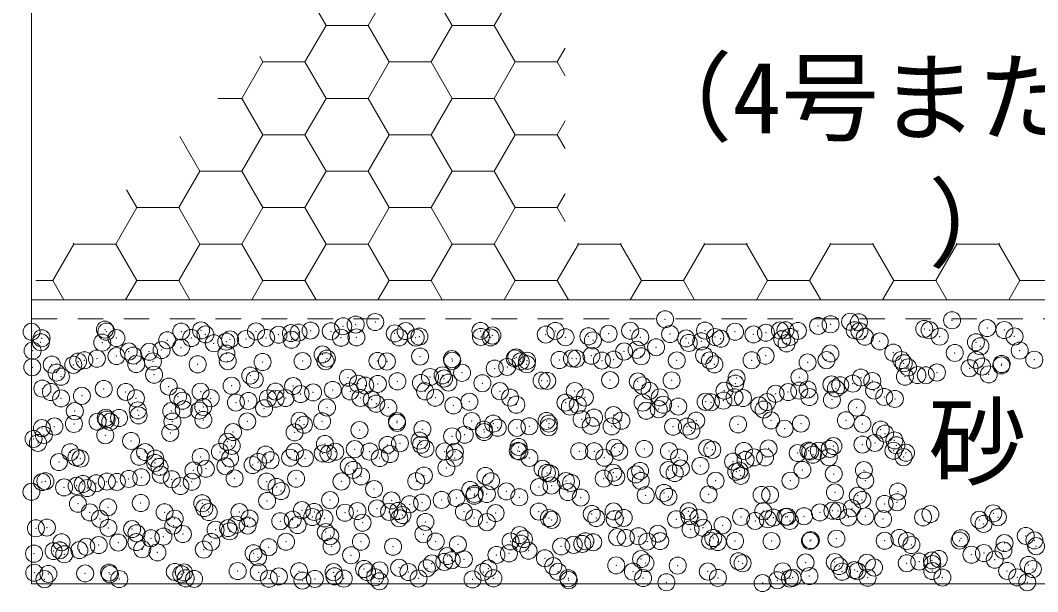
# Model space of a CAD drawing. Units: millimetres at full size; details may follow other scales. Extents: x 40781 to 122968, y -21714 to -2620.
# Drawn here: x 45244 to 45782, y -17851 to -17549 of the extents above; entities that cross this region are included whole.
import ezdxf
from ezdxf.enums import TextEntityAlignment as Align

# ---------------------------------------------------------------- set-up
doc = ezdxf.new("R2010")
doc.units = ezdxf.units.MM
doc.header["$LTSCALE"] = 18
doc.header["$PDMODE"] = 32
doc.header["$PDSIZE"] = 9
doc.linetypes.add('USER2', pattern=[1.35, 0.75, -0.6])
doc.layers.add('0_2', color=7, linetype='Continuous', lineweight=9)
doc.layers.add('ハッチング', color=7, linetype='Continuous', lineweight=5)
doc.styles.add('ＭＳ ゴシック', font='')
doc.styles.get('ＭＳ ゴシック').set_extended_font_data('MS Gothic')

msp = doc.modelspace()

# ---------------------------------------------------------------- linework, layer by layer
at = {"layer": 'ハッチング'}
for p, q in [((45427.9, -17551.85), (45439.01, -17532.6)), ((45472.35, -17551.85), (45461.24, -17532.6)), ((45494.57, -17551.85), (45505.69, -17532.6)), ((45405.67, -17551.85), (45398.84, -17540.02)), ((45394.56, -17571.1), (45405.67, -17551.85)), ((45405.68, -17551.85), (45427.9, -17551.85)), ((45439.01, -17571.1), (45427.9, -17551.85)), ((45461.24, -17571.1), (45472.35, -17551.85)), ((45472.35, -17551.85), (45494.57, -17551.85)), ((45505.69, -17571.1), (45494.57, -17551.85)), ((45527.91, -17571.1), (45532.13, -17563.79)), ((45372.34, -17571.1), (45370.66, -17568.2)), ((45361.22, -17590.35), (45372.34, -17571.1)), ((45372.34, -17571.1), (45394.56, -17571.1)), ((45405.67, -17590.35), (45394.56, -17571.1)), ((45427.9, -17590.35), (45439.01, -17571.1)), ((45439.01, -17571.1), (45461.24, -17571.1)), ((45472.35, -17590.35), (45461.24, -17571.1)), ((45494.57, -17590.35), (45505.69, -17571.1)), ((45505.69, -17571.1), (45527.91, -17571.1)), ((45532.13, -17578.41), (45527.91, -17571.1)), ((45348.52, -17590.35), (45361.22, -17590.35)), ((45372.34, -17609.59), (45361.22, -17590.35)), ((45394.56, -17609.59), (45405.67, -17590.35)), ((45405.68, -17590.35), (45427.9, -17590.35)), ((45439.01, -17609.59), (45427.9, -17590.35)), ((45461.24, -17609.59), (45472.35, -17590.35)), ((45472.35, -17590.35), (45494.57, -17590.35)), ((45505.69, -17609.59), (45494.57, -17590.35)), ((45527.91, -17609.59), (45532.13, -17602.28)), ((45339, -17628.84), (45328.39, -17610.47)), ((45361.22, -17628.84), (45372.34, -17609.59)), ((45372.34, -17609.59), (45394.56, -17609.59)), ((45405.67, -17628.84), (45394.56, -17609.59)), ((45427.9, -17628.84), (45439.01, -17609.59)), ((45439.01, -17609.59), (45461.24, -17609.59)), ((45472.35, -17628.84), (45461.24, -17609.59)), ((45494.57, -17628.84), (45505.69, -17609.59)), ((45505.69, -17609.59), (45527.91, -17609.59)), ((45532.13, -17616.9), (45527.91, -17609.59)), ((45327.89, -17648.09), (45339, -17628.84)), ((45339, -17628.84), (45361.22, -17628.84)), ((45372.34, -17648.09), (45361.22, -17628.84)), ((45394.56, -17648.09), (45405.67, -17628.84)), ((45405.68, -17628.84), (45427.9, -17628.84)), ((45439.01, -17648.09), (45427.9, -17628.84)), ((45461.24, -17648.09), (45472.35, -17628.84)), ((45472.35, -17628.84), (45494.57, -17628.84)), ((45505.69, -17648.09), (45494.57, -17628.84)), ((45305.66, -17648.09), (45300.21, -17638.65)), ((45527.91, -17648.09), (45532.13, -17640.78)), ((45294.55, -17667.34), (45305.66, -17648.09)), ((45305.66, -17648.09), (45327.89, -17648.09)), ((45339, -17667.34), (45327.89, -17648.09)), ((45361.22, -17667.34), (45372.34, -17648.09)), ((45372.34, -17648.09), (45394.56, -17648.09)), ((45405.67, -17667.34), (45394.56, -17648.09)), ((45427.9, -17667.34), (45439.01, -17648.09)), ((45439.01, -17648.09), (45461.24, -17648.09)), ((45472.35, -17667.34), (45461.24, -17648.09)), ((45494.57, -17667.34), (45505.69, -17648.09)), ((45505.69, -17648.09), (45527.91, -17648.09)), ((45532.13, -17655.4), (45527.91, -17648.09)), ((45272.32, -17667.34), (45272.03, -17666.83)), ((45539.02, -17667.34), (45538.78, -17666.92)), ((45561.25, -17667.34), (45561.49, -17666.92)), ((45605.7, -17667.34), (45605.46, -17666.92)), ((45627.92, -17667.34), (45628.17, -17666.92)), ((45672.37, -17667.34), (45672.13, -17666.92)), ((45694.6, -17667.34), (45694.84, -17666.92)), ((45739.05, -17667.34), (45738.81, -17666.92)), ((45761.27, -17667.34), (45761.52, -17666.92)), ((45261.21, -17686.58), (45272.32, -17667.34)), ((45272.32, -17667.34), (45294.55, -17667.34)), ((45305.66, -17686.58), (45294.55, -17667.34)), ((45327.89, -17686.58), (45339, -17667.34)), ((45339, -17667.34), (45361.22, -17667.34)), ((45372.34, -17686.58), (45361.22, -17667.34)), ((45394.56, -17686.58), (45405.67, -17667.34)), ((45405.68, -17667.34), (45427.9, -17667.34)), ((45439.01, -17686.58), (45427.9, -17667.34)), ((45461.24, -17686.58), (45472.35, -17667.34)), ((45472.35, -17667.34), (45494.57, -17667.34)), ((45505.69, -17686.58), (45494.57, -17667.34)), ((45527.91, -17686.58), (45539.02, -17667.34)), ((45539.03, -17667.34), (45561.25, -17667.34)), ((45572.36, -17686.58), (45561.25, -17667.34)), ((45594.59, -17686.58), (45605.7, -17667.34)), ((45605.7, -17667.34), (45627.93, -17667.34)), ((45639.04, -17686.58), (45627.92, -17667.34)), ((45661.26, -17686.58), (45672.37, -17667.34)), ((45672.38, -17667.34), (45694.6, -17667.34)), ((45705.71, -17686.58), (45694.6, -17667.34)), ((45727.94, -17686.58), (45739.05, -17667.34)), ((45739.05, -17667.34), (45761.28, -17667.34)), ((45772.39, -17686.58), (45761.27, -17667.34)), ((45252.28, -17686.58), (45261.21, -17686.58)), ((45267.1, -17696.78), (45261.21, -17686.58)), ((45299.77, -17696.78), (45305.66, -17686.58)), ((45305.66, -17686.58), (45327.89, -17686.58)), ((45333.78, -17696.78), (45327.89, -17686.58)), ((45366.45, -17696.78), (45372.34, -17686.58)), ((45372.34, -17686.58), (45394.56, -17686.58)), ((45400.45, -17696.78), (45394.56, -17686.58)), ((45433.12, -17696.78), (45439.01, -17686.58)), ((45439.01, -17686.58), (45461.24, -17686.58)), ((45467.13, -17696.78), (45461.24, -17686.58)), ((45499.8, -17696.78), (45505.69, -17686.58)), ((45505.69, -17686.58), (45527.91, -17686.58)), ((45533.8, -17696.78), (45527.91, -17686.58)), ((45566.47, -17696.78), (45572.36, -17686.58)), ((45572.36, -17686.58), (45594.59, -17686.58)), ((45600.48, -17696.78), (45594.59, -17686.58)), ((45633.15, -17696.78), (45639.04, -17686.58)), ((45639.04, -17686.58), (45661.26, -17686.58)), ((45667.15, -17696.78), (45661.26, -17686.58)), ((45699.82, -17696.78), (45705.71, -17686.58)), ((45705.71, -17686.58), (45727.94, -17686.58)), ((45733.83, -17696.78), (45727.94, -17686.58)), ((45766.5, -17696.78), (45772.39, -17686.58)), ((45772.39, -17686.58), (45794.61, -17686.58))]:
    msp.add_line(p, q, dxfattribs=at)
at = {"layer": 'ハッチング', "linetype": 'USER2', "lineweight": 9}
msp.add_lwpolyline([(45949.95, -16396.78), (46259.95, -16396.78), (46259.95, -17706.78), (45239.95, -17706.78), (45239.95, -16396.78), (45549.95, -16396.78)], dxfattribs=at)
at = {"layer": 'ハッチング', "lineweight": 20}
msp.add_lwpolyline([(45549.95, -16406.78), (45249.95, -16406.78), (45249.95, -17696.78), (46249.95, -17696.78), (46249.95, -16406.78), (45949.95, -16406.78)], dxfattribs=at)
msp.add_lwpolyline([(45249.95, -17846.78), (46249.95, -17846.78), (46249.95, -17696.78), (45249.95, -17696.78)], close=True, dxfattribs=at)
at = {"layer": 'ハッチング'}
for p in [(45431.67, -17708.53), (45584.9, -17707.08), (45682.68, -17708.37), (45687.29, -17708.64), (45736.52, -17707.62), (45250.03, -17713.7), (45288.79, -17712.53), (45289.58, -17713.63), (45329.13, -17713.56), (45339.61, -17712.97), (45368.67, -17713.49), (45387.16, -17714.39), (45391.18, -17714.09), (45397.48, -17713.03), (45408.22, -17713.42), (45414.73, -17710.76), (45421.34, -17709.89), (45442, -17714.53), (45447.77, -17713.34), (45487.32, -17713.27), (45526.87, -17713.2), (45566.42, -17713.13), (45605.97, -17713.06), (45621.83, -17713.66), (45638.17, -17714.23), (45645.52, -17712.99), (45648.49, -17712.87), (45655.08, -17713.24), (45665.74, -17710.6), (45672.35, -17709.73), (45685.07, -17712.91), (45687.56, -17713.39), (45721.86, -17712.16), (45724.62, -17712.84), (45755.11, -17711.73), (45764.17, -17712.77), (45254.95, -17719.25), (45255.38, -17717.12), (45287.43, -17719.41), (45294.93, -17717.04), (45321.73, -17718.17), (45334.48, -17716.97), (45341.95, -17715.11), (45346.36, -17719.76), (45352.97, -17718.89), (45354.98, -17717.75), (45363.3, -17717.53), (45374.03, -17716.9), (45380.55, -17715.26), (45387.47, -17717.91), (45413.58, -17716.83), (45421.77, -17716.67), (45444.34, -17716.67), (45453.13, -17716.76), (45455.01, -17716.25), (45487.5, -17716.4), (45492.68, -17716.68), (45493.57, -17715.65), (45521.8, -17715.17), (45532.23, -17716.61), (45544.38, -17716.09), (45546.73, -17718.23), (45555.04, -17714.74), (45571.78, -17716.54), (45587.53, -17714.9), (45595.95, -17717.21), (45597.37, -17719.6), (45603.98, -17718.73), (45611.33, -17716.47), (45614.31, -17717.37), (45631.56, -17715.1), (45646.77, -17717.64), (45649.11, -17719.79), (45650.88, -17716.4), (45690.43, -17716.33), (45698.34, -17718.77), (45729.98, -17716.25), (45749.16, -17719.2), (45769.53, -17716.18), (45250.62, -17723.68), (45301.43, -17724.11), (45312.18, -17724.26), (45318.79, -17723.39), (45329.11, -17722.03), (45353, -17725.24), (45563.19, -17724.1), (45569.8, -17723.23), (45580.12, -17721.87), (45672.25, -17725.15), (45705.49, -17724.72), (45737.98, -17724.88), (45751.5, -17721.35), (45772.28, -17723.64), (45274.66, -17729.4), (45277.99, -17728.76), (45284.6, -17727.89), (45294.93, -17726.54), (45303.78, -17726.26), (45314.21, -17729.33), (45353.76, -17729.25), (45372.15, -17729.66), (45393.31, -17729.18), (45403.82, -17725.67), (45405.39, -17729.23), (45406.16, -17727.82), (45432.86, -17729.11), (45437.88, -17729.39), (45455.39, -17726.8), (45472.18, -17728.15), (45472.41, -17729.04), (45505.43, -17727.73), (45506.21, -17727.23), (45508.55, -17729.38), (45511.96, -17728.97), (45529, -17728.6), (45535.61, -17727.73), (45537.91, -17727.89), (45545.93, -17726.37), (45551.51, -17728.9), (45557.77, -17728.35), (45572.22, -17726.65), (45591.06, -17728.82), (45605.46, -17726.23), (45608.59, -17728.79), (45630.61, -17728.75), (45637.95, -17726.38), (45660.16, -17729.91), (45670.16, -17728.68), (45709.71, -17728.61), (45710.98, -17730.35), (45749.26, -17728.54), (45780.01, -17728.44), (45250.42, -17732.4), (45260.74, -17731.04), (45263.26, -17735.26), (45272.12, -17731.16), (45305.36, -17730.74), (45337.85, -17730.89), (45477.56, -17735.37), (45494.81, -17733.1), (45501.42, -17732.23), (45511.75, -17730.87), (45610.93, -17730.94), (45713.32, -17732.5), (45728.57, -17735.21), (45745.82, -17732.94), (45752.43, -17732.07), (45762.55, -17731.47), (45762.76, -17730.71), (45265.6, -17737.4), (45314.82, -17736.38), (45365.64, -17736.82), (45367.98, -17738.96), (45417.21, -17737.94), (45422.57, -17741.14), (45433.05, -17741.23), (45443.38, -17739.87), (45455.81, -17740.72), (45460.63, -17737.6), (45467.24, -17736.73), (45468.03, -17738.38), (45470.37, -17740.52), (45488.3, -17740.87), (45519.6, -17739.5), (45522.6, -17739.64), (45555.84, -17739.21), (45570.41, -17739.94), (45588.33, -17739.37), (45621.98, -17741.06), (45622.63, -17738.13), (45655.88, -17737.71), (45684.06, -17741.07), (45688.36, -17737.86), (45694.39, -17739.71), (45711.64, -17737.44), (45718.25, -17736.57), (45722.66, -17736.63), (45755.91, -17736.2), (45255.75, -17743.72), (45260.28, -17745.51), (45288.23, -17743.88), (45299.83, -17745.43), (45322.53, -17742.64), (45339.38, -17745.36), (45355.78, -17742.22), (45378.93, -17745.29), (45388.27, -17742.38), (45392.26, -17746.6), (45398.87, -17745.73), (45409.19, -17744.37), (45418.48, -17745.22), (45426.44, -17742.1), (45458.03, -17745.15), (45497.58, -17745.07), (45537.13, -17745), (45572.76, -17742.08), (45576.68, -17744.93), (45616.23, -17744.86), (45643.27, -17746.44), (45649.88, -17745.57), (45655.78, -17744.79), (45660.2, -17744.21), (45672.8, -17741.5), (45675.14, -17743.64), (45677.45, -17741.94), (45695.33, -17744.72), (45265.64, -17748.92), (45276.65, -17747.53), (45305.19, -17748.85), (45327.47, -17747.97), (45329.81, -17750.11), (45344.74, -17748.77), (45358.07, -17751.1), (45364.68, -17750.23), (45375.01, -17748.87), (45379.03, -17749.09), (45384.29, -17748.7), (45423.84, -17748.63), (45429.85, -17749.52), (45432.19, -17751.67), (45463.39, -17748.56), (45481.42, -17750.65), (45502.94, -17748.49), (45532.24, -17751.08), (45542.49, -17748.41), (45573.02, -17751.12), (45582.04, -17748.34), (45606.26, -17750.7), (45609.08, -17750.94), (45615.69, -17750.07), (45621.59, -17748.27), (45626.02, -17748.71), (45638.75, -17750.85), (45661.13, -17748.2), (45673.05, -17749.62), (45700.68, -17748.13), (45706.29, -17749.19), (45272.92, -17755.63), (45306.16, -17755.21), (45323.89, -17755.6), (45330.5, -17754.73), (45338.65, -17755.36), (45340.82, -17753.38), (45372.95, -17754.13), (45406.19, -17753.7), (45438.68, -17753.86), (45472.98, -17752.62), (45506.23, -17752.2), (45534.58, -17753.23), (45538.71, -17752.36), (45574.89, -17755.44), (45581.5, -17754.57), (45583.8, -17752.21), (45591.83, -17753.21), (45634.62, -17752.64), (45636.96, -17754.79), (45686.19, -17753.77), (45272.45, -17762.38), (45284.92, -17761.2), (45289.29, -17759.11), (45289.7, -17760.11), (45291.63, -17761.26), (45296.31, -17759.24), (45306.64, -17757.88), (45324.47, -17761.13), (45340.85, -17760.23), (45364.02, -17761.06), (45391.67, -17760.67), (45394.01, -17762.82), (45403.57, -17760.98), (45443.12, -17760.91), (45443.24, -17761.79), (45482.67, -17760.84), (45494.06, -17762.23), (45522.22, -17760.77), (45523.46, -17762.21), (45540.71, -17759.94), (45547.32, -17759.07), (45557.64, -17757.71), (45561.77, -17760.7), (45601.32, -17760.63), (45623.43, -17762.6), (45640.86, -17760.55), (45656.68, -17762.18), (45680.41, -17760.48), (45689.16, -17762.34), (45255.52, -17764.61), (45256.55, -17768.2), (45262.13, -17763.74), (45323.33, -17767.12), (45356.58, -17766.69), (45389.07, -17766.85), (45423.37, -17765.61), (45456.61, -17765.19), (45478.95, -17768.07), (45489.1, -17765.34), (45489.27, -17766.71), (45496.4, -17764.38), (45506.52, -17764.44), (45513.13, -17763.57), (45523.4, -17764.11), (45545.63, -17763.35), (45556.64, -17763.68), (45589.13, -17763.84), (45596.45, -17763.79), (45598.79, -17765.94), (45648.01, -17764.91), (45698.83, -17765.35), (45701.17, -17767.49), (45251.11, -17770.26), (45253.45, -17772.4), (45289.03, -17768.35), (45302.68, -17771.38), (45353.5, -17771.82), (45405.06, -17772.94), (45438.15, -17773.44), (45444.76, -17772.57), (45455.09, -17771.21), (45455.88, -17773.38), (45472.34, -17768.94), (45689.16, -17773.28), (45695.77, -17772.41), (45706.1, -17771.05), (45707.09, -17773.66), (45270.54, -17777.31), (45310.09, -17777.24), (45349.64, -17777.16), (45355.84, -17773.96), (45373.75, -17778.6), (45389.19, -17777.09), (45403.97, -17777.94), (45406.99, -17778.17), (45410.58, -17777.07), (45420.9, -17775.71), (45428.74, -17777.02), (45439.48, -17778.33), (45458.22, -17775.52), (45468.29, -17776.95), (45473.78, -17777.09), (45507.03, -17776.67), (45507.45, -17774.5), (45507.84, -17776.88), (45539.51, -17776.83), (45547.39, -17776.8), (45558.27, -17774.94), (45560.61, -17777.08), (45573.82, -17775.59), (45586.94, -17776.73), (45607.06, -17775.17), (45609.83, -17776.06), (45626.49, -17776.66), (45639.55, -17775.32), (45654.97, -17777.78), (45660.65, -17776.5), (45661.59, -17776.91), (45662.99, -17778.64), (45666.04, -17776.59), (45671.91, -17775.55), (45673.85, -17774.09), (45705.59, -17776.52), (45712.22, -17777.62), (45264.5, -17782.53), (45273.72, -17780.1), (45275.9, -17780.72), (45306.96, -17779.68), (45315.32, -17782.96), (45315.44, -17780.65), (45339.45, -17779.83), (45354.99, -17780.58), (45366.89, -17784.09), (45369.78, -17782.44), (45376.39, -17781.57), (45386.72, -17780.22), (45394.54, -17780.5), (45434.09, -17780.43), (45473.64, -17780.36), (45513.19, -17780.29), (45552.74, -17780.22), (45592.29, -17780.14), (45620.79, -17782.28), (45627.4, -17781.41), (45631.84, -17780.07), (45637.72, -17780.05), (45671.39, -17780), (45710.94, -17779.93), (45317.66, -17785.11), (45318.35, -17789.22), (45335.6, -17786.95), (45342.21, -17786.08), (45352.53, -17784.72), (45417.7, -17784.52), (45420.04, -17786.67), (45457.41, -17789.66), (45469.27, -17785.65), (45489.9, -17789.81), (45520.09, -17786.08), (45522.43, -17788.23), (45524.2, -17788.58), (45557.44, -17788.15), (45569.35, -17789.05), (45571.66, -17787.21), (45586.6, -17786.78), (45589.93, -17788.31), (45593.21, -17785.91), (45603.54, -17784.55), (45622.48, -17787.64), (45624.23, -17787.07), (45624.82, -17789.79), (45657.48, -17786.65), (45674.04, -17788.77), (45689.96, -17786.81), (45255.63, -17793.07), (45257.35, -17792.67), (45273.84, -17795.08), (45277.14, -17794.11), (45284.16, -17793.72), (45289.83, -17792.82), (45295.18, -17793), (45301.41, -17791.45), (45308.02, -17790.58), (45324.13, -17791.59), (45334.72, -17792.93), (45357.38, -17791.16), (45374.27, -17792.86), (45389.87, -17791.32), (45413.82, -17792.79), (45424.17, -17790.08), (45453.37, -17792.71), (45492.92, -17792.64), (45524.84, -17794.91), (45532.47, -17792.57), (45535.17, -17793.55), (45552.42, -17791.28), (45559.03, -17790.41), (45572.02, -17792.5), (45611.57, -17792.43), (45651.12, -17792.36), (45690.67, -17792.28), (45249.97, -17798.22), (45267.22, -17795.95), (45279.48, -17796.26), (45328.71, -17795.23), (45379.53, -17795.67), (45381.87, -17797.82), (45431.09, -17796.79), (45481.91, -17797.23), (45484.05, -17800.28), (45484.25, -17799.37), (45490.66, -17799.41), (45500.98, -17798.05), (45518.23, -17795.78), (45533.48, -17798.35), (45574.62, -17800.06), (45584.3, -17798.79), (45607.86, -17799.64), (45635.87, -17799.91), (45640.35, -17799.79), (45674.65, -17798.56), (45686.68, -17800.35), (45707.89, -17798.13), (45274.52, -17804.57), (45307.76, -17804.15), (45340.25, -17804.31), (45374.55, -17803.07), (45407.79, -17802.65), (45440.28, -17802.8), (45449.86, -17804.78), (45456.47, -17803.91), (45466.8, -17802.55), (45474.58, -17801.57), (45507.83, -17801.14), (45540.31, -17801.3), (45586.64, -17800.93), (45689.02, -17802.49), (45700.87, -17804.62), (45707.48, -17803.75), (45280.8, -17809.11), (45290.53, -17806.38), (45320.35, -17809.04), (45341.35, -17806.82), (45343.69, -17808.96), (45359.9, -17808.97), (45392.92, -17807.94), (45399.45, -17808.89), (45415.68, -17809.28), (45422.29, -17808.41), (45432.61, -17807.06), (45439, -17808.82), (45443.73, -17808.38), (45446.07, -17810.52), (45478.54, -17808.75), (45495.3, -17809.5), (45518.09, -17808.68), (45546.12, -17809.94), (45557.64, -17808.61), (45597.19, -17808.54), (45597.69, -17811.06), (45636.74, -17808.46), (45658.28, -17811.12), (45666.68, -17809.12), (45673.29, -17808.25), (45676.29, -17808.39), (45683.62, -17806.89), (45690.76, -17811.28), (45725.06, -17810.04), (45758.31, -17809.62), (45286.15, -17812.52), (45324.93, -17816.06), (45325.7, -17812.45), (45358.18, -17815.63), (45364.24, -17816.06), (45365.25, -17812.38), (45381.49, -17813.79), (45388.1, -17812.92), (45390.67, -17815.79), (45398.43, -17811.56), (45404.8, -17812.31), (45424.97, -17814.55), (45444.35, -17812.23), (45458.21, -17814.13), (45483.9, -17812.16), (45490.7, -17814.28), (45523.45, -17812.09), (45525, -17813.05), (45548.46, -17812.08), (45558.24, -17812.62), (45563, -17812.02), (45590.73, -17812.78), (45602.55, -17811.95), (45615.25, -17815.89), (45625.03, -17811.54), (45632.5, -17813.62), (45639.11, -17812.75), (45642.1, -17811.88), (45648.51, -17811.49), (45649.43, -17811.39), (45650.85, -17813.64), (45681.65, -17811.8), (45700.07, -17812.62), (45721.2, -17811.73), (45750.89, -17813.05), (45753.23, -17815.2), (45760.75, -17811.66), (45252.35, -17817.53), (45258.15, -17817.14), (45290.63, -17817.29), (45303.17, -17817.96), (45305.51, -17820.11), (45319.73, -17821.92), (45330.05, -17820.56), (45347.31, -17818.29), (45353.92, -17817.42), (45354.74, -17819.09), (45405.56, -17819.52), (45407.9, -17821.67), (45457.12, -17820.65), (45507.94, -17821.08), (45570.74, -17821.75), (45581.06, -17820.39), (45598.31, -17818.12), (45604.92, -17817.25), (45775.48, -17821.52), (45265.88, -17824.88), (45278.93, -17827.29), (45285.54, -17826.42), (45295.87, -17825.06), (45305.43, -17824.8), (45313.12, -17822.79), (45344.98, -17824.73), (45384.53, -17824.66), (45408.59, -17827.12), (45424.08, -17824.59), (45441.08, -17827.27), (45463.63, -17824.52), (45475.38, -17826.04), (45503.18, -17824.45), (45508.63, -17825.61), (45510.28, -17823.23), (45529.94, -17827.12), (45536.55, -17826.25), (45541.11, -17825.77), (45542.73, -17824.37), (45546.88, -17824.89), (45559.51, -17822.2), (45564.13, -17822.62), (45575.42, -17824.53), (45582.28, -17824.3), (45608.66, -17824.11), (45610.33, -17822.64), (45612.67, -17824.79), (45621.83, -17824.23), (45641.15, -17824.26), (45661.38, -17824.16), (45661.9, -17823.76), (45675.45, -17823.03), (45700.93, -17824.09), (45708.69, -17822.6), (45712.71, -17824.2), (45715.05, -17826.35), (45740.48, -17824.01), (45741.18, -17822.76), (45764.28, -17825.32), (45780.03, -17823.94), (45780.95, -17826.96), (45251.36, -17830.92), (45261.68, -17829.56), (45264.99, -17829.11), (45267.33, -17831.25), (45275.32, -17829.04), (45308.56, -17828.62), (45316.56, -17830.23), (45341.05, -17828.78), (45367.38, -17830.67), (45369.72, -17832.81), (45375.35, -17827.54), (45418.95, -17831.79), (45469.76, -17832.23), (45495.76, -17831.62), (45502.37, -17830.75), (45512.69, -17829.39), (45746.76, -17831.46), (45753.37, -17830.59), (45763.7, -17829.23), (45461.57, -17836.12), (45468.18, -17835.25), (45472.1, -17834.37), (45478.51, -17833.9), (45521.33, -17833.35), (45525.8, -17837.52), (45559.04, -17837.1), (45572.15, -17833.79), (45574.49, -17835.93), (45591.53, -17837.25), (45623.72, -17834.91), (45625.83, -17836.02), (45659.08, -17835.59), (45674.54, -17835.35), (45676.88, -17837.49), (45691.56, -17835.75), (45712.58, -17835.96), (45719.19, -17835.09), (45725.86, -17834.51), (45726.1, -17836.47), (45729.51, -17833.73), (45759.11, -17834.09), (45776.92, -17836.91), (45251.5, -17840.98), (45258.95, -17841.61), (45278.38, -17841.38), (45291.05, -17840.91), (45291.43, -17841.76), (45325.73, -17840.53), (45329.2, -17841.82), (45330.6, -17840.84), (45358.98, -17840.1), (45370.15, -17840.77), (45380.77, -17842.94), (45391.47, -17840.26), (45409.7, -17840.7), (45410.14, -17842.9), (45425.77, -17839.02), (45427.39, -17840.63), (45431.59, -17843.37), (45434, -17839.76), (45444.32, -17838.4), (45449.25, -17840.62), (45459.01, -17838.6), (45488.8, -17840.55), (45491.5, -17838.76), (45528.35, -17840.48), (45567.9, -17840.41), (45607.45, -17840.34), (45647, -17840.27), (45661.14, -17842.73), (45678.39, -17840.46), (45685, -17839.59), (45686.55, -17840.19), (45695.33, -17838.23), (45726.1, -17840.12), (45731.45, -17843.53), (45765.65, -17840.05), (45771, -17843.46), (45779.26, -17839.05), (45256.86, -17844.4), (45296.41, -17844.32), (45331.54, -17843.96), (45335.96, -17844.25), (45375.51, -17844.18), (45393.2, -17845.13), (45399.81, -17844.26), (45415.06, -17844.11), (45433.93, -17845.52), (45454.61, -17844.04), (45483.15, -17844.5), (45494.16, -17843.96), (45533.71, -17843.89), (45533.97, -17844.93), (45573.26, -17843.82), (45585.54, -17846.06), (45612.81, -17843.75), (45636.36, -17846.49), (45644.21, -17844.96), (45650.82, -17844.09), (45652.36, -17843.68), (45691.91, -17843.61), (45776.28, -17845.99)]:
    msp.add_point(p, dxfattribs=at)

# ---------------------------------------------------------------- texts
at = {"layer": '0_2', "style": 'ＭＳ ゴシック'}
msp.add_text('砂', height=37.98, dxfattribs=at).set_placement((45749.95, -17771.78), align=Align.MIDDLE_CENTER)
at = {"layer": 'ハッチング', "style": 'ＭＳ ゴシック'}
for s, p in [('（4号または5号', (45568.65, -17570.88)), ('）', (45724.05, -17637.55))]:
    msp.add_text(s, height=37.98, dxfattribs=at).set_placement(p, align=Align.TOP_LEFT)

doc.saveas('drawing.dxf')
